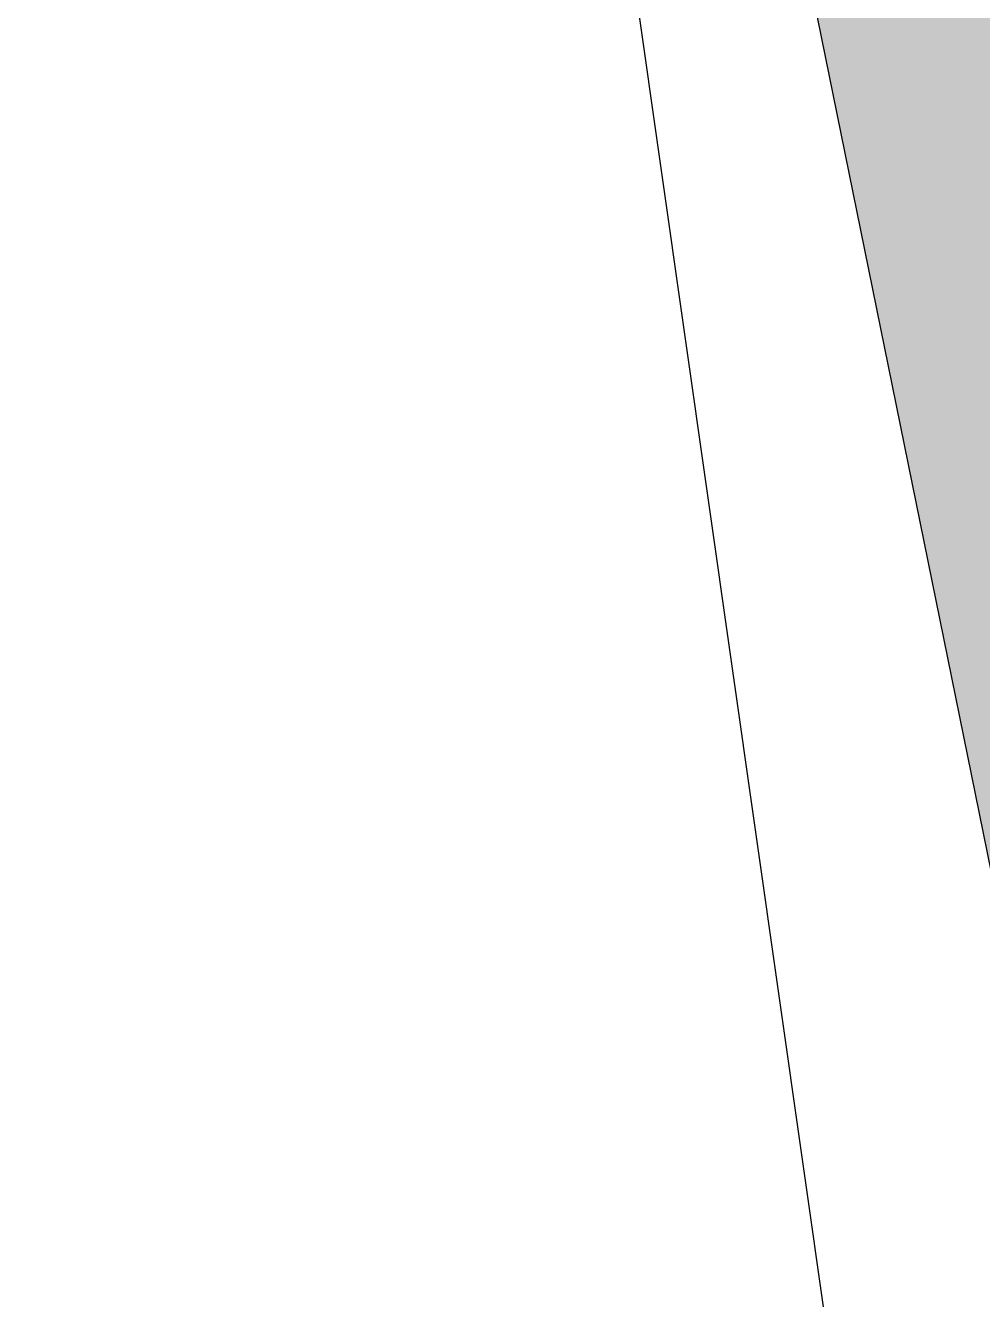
# Model space of a CAD drawing. Header units: millimetres. Extents: x -1042495 to -977915, y 3191218 to 3280168.
# Drawn here: x -1025301 to -1023742, y 3222092 to 3224167 of the extents above; entities that cross this region are included whole.
import ezdxf

# ---------------------------------------------------------------- set-up
doc = ezdxf.new("R2010")
doc.units = ezdxf.units.MM
for name, color, linetype in [('000 Граница', 6, 'Continuous'), ('000 Привязки', 1, 'Continuous'), ('p', 7, 'Continuous')]:
    doc.layers.add(name, color=color, linetype=linetype)

msp = doc.modelspace()

# ---------------------------------------------------------------- hatches: boundary and pattern name
at = {"layer": '000 Привязки', "true_color": 0x999b37}
h = msp.add_hatch(color=55, dxfattribs=at)
h.dxf.hatch_style = 1
h.paths.add_polyline_path([(-985643, 3228982.2), (-1025266.5, 3230354), (-1023687.3, 3222587.9), (-1023695.8, 3222326.6, -0.141393), (-1016943.1, 3220224.1), (-1016496.2, 3221622.5), (-1016210.4, 3221531.2), (-1016210.4, 3221531.2), (-1015958.5, 3222328.6, 0.496147), (-1017796.3, 3224930), (-1018132, 3224941.7), (-1018164.5, 3223942.2), (-1022162.2, 3224080.6), (-1022172.6, 3224081), (-1021999.6, 3229078), (-1018002, 3228939.6), (-1018067, 3226940.6), (-1015555.4, 3226853.6, 0.203219), (-1014097.8, 3227412.9, -0.203219), (-1012640.1, 3227972.2), (-1003637.5, 3227660.6), (-997111.3, 3227434.6, -0.41494), (-995181.9, 3225361.7), (-995439.3, 3220447), (-995844.2, 3217958), (-995545.8, 3217862.6), (-996001.9, 3216435.5, -0.000058), (-995902.5, 3216403.7, -0.054849), (-993774.3, 3214093.5), (-991611.2, 3211415.6), (-989700.5, 3215862.1)])

# ---------------------------------------------------------------- linework, layer by layer
at = {"layer": '000 Граница'}
msp.add_lwpolyline([(-1033142.2, 3244724.5), (-1001307.9, 3279313.6), (-989147.2, 3275033.7), (-980318, 3271335.6), (-978370.3, 3252100.4), (-985643, 3228982.2), (-1025266.5, 3230354), (-1023687.3, 3222587.9), (-1023919.6, 3215467.3), (-1025057.1, 3210444.4), (-1026565, 3205550.7), (-1027258.1, 3202759), (-999185.8, 3193788.6), (-989700.5, 3215862.1), (-985643, 3228982.2)], dxfattribs=at)
msp.add_lwpolyline([(-1033142.2, 3244724.5), (-1001307.9, 3279313.6), (-989147.2, 3275033.7), (-980318, 3271335.6), (-978370.3, 3252100.4), (-985643, 3228982.2), (-1025266.5, 3230354), (-1023687.3, 3222587.9), (-1023919.6, 3215467.3), (-1025057.1, 3210444.4), (-1026565, 3205550.7), (-1027258.1, 3202759), (-999185.8, 3193788.6), (-989700.5, 3215862.1), (-985643, 3228982.2)], dxfattribs=at)
at = {"layer": 'p', "color": 5, "linetype": 'Continuous', "lineweight": 30}
msp.add_lwpolyline([(-1027724.8, 3202198.1), (-1024874.8, 3213088.1), (-1024274.8, 3216068.1), (-1024044.8, 3218928.1), (-1023974.8, 3221898.1), (-1024654.8, 3226668.1), (-1025674.8, 3230368.1), (-985234.8, 3228968.1), (-989364.8, 3215728.1), (-999254.8, 3193138.1)], close=True, dxfattribs=at)

doc.saveas('drawing.dxf')
